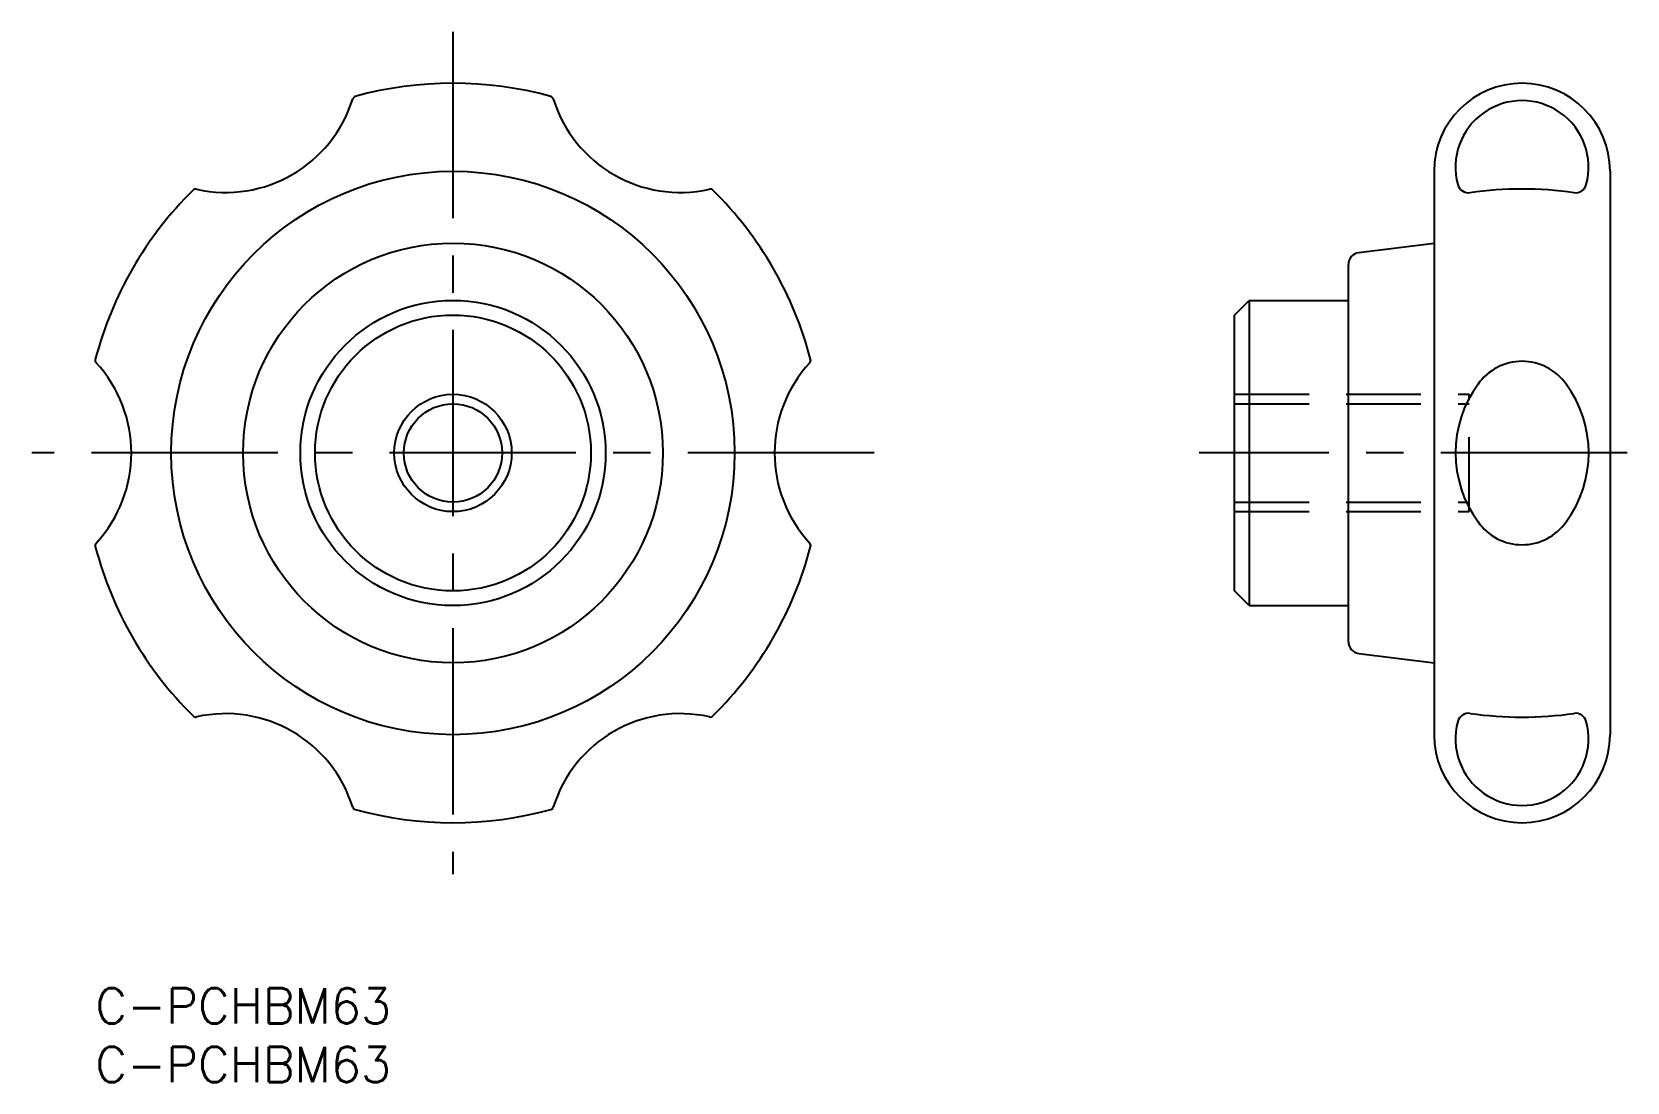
# Model space of a CAD drawing. Extents: x -5 to 131, y -8 to 81.
import ezdxf

# ---------------------------------------------------------------- set-up
doc = ezdxf.new("R2010")
doc.units = 0
doc.header["$LTSCALE"] = 0.5
doc.linetypes.add('CENTER', pattern=[50.8, 31.75, -6.35, 6.35, -6.35])
doc.linetypes.add('DASHED', pattern=[19.05, 12.7, -6.35])
doc.layers.get('0').update_dxf_attribs({"linetype": 'CONTINUOUS'})
doc.layers.add('CENTER', color=1, linetype='CENTER')
doc.styles.get("Standard").update_dxf_attribs({"font": 'txt.shx', "height": 3, "bigfont": 'bigfont.shx'})

# ---------------------------------------------------------------- blocks, each defined once
blk = doc.blocks.new('*U13')
at = {"color": 7, "linetype": 'CONTINUOUS'}
blk.add_text('C-PCHBM63', height=3, dxfattribs=at).set_placement((0, -3))
blk = doc.blocks.new('*U14')
at = {"color": 7, "linetype": 'CONTINUOUS'}
blk.add_text('C-PCHBM63', height=3, dxfattribs=at).set_placement((0, -8))

msp = doc.modelspace()

# ---------------------------------------------------------------- linework, layer by layer
at = {"color": 7, "linetype": 'CONTINUOUS'}
for p, q in [((114.06, 69.6), (114.06, 21.6)), ((129.06, 69.6), (129.06, 21.6)), ((107.64, 62.67), (114.06, 63.47)), ((106.76, 29.52), (106.76, 61.67)), ((97.06, 57.35), (98.31, 58.6)), ((98.31, 58.6), (98.31, 32.6)), ((98.31, 58.6), (106.76, 58.6)), ((97.06, 33.85), (97.06, 57.35)), ((98.31, 32.6), (97.06, 33.85)), ((98.31, 32.6), (106.76, 32.6)), ((107.64, 28.52), (114.06, 27.72))]:
    msp.add_line(p, q, dxfattribs=at)
at = {"color": 3, "linetype": 'DASHED'}
for p, q in [((97.06, 50.6), (117.06, 50.6)), ((117.06, 40.6), (117.06, 50.6)), ((97.06, 49.78), (117.06, 49.78)), ((97.06, 41.41), (117.06, 41.41)), ((97.06, 40.6), (117.06, 40.6))]:
    msp.add_line(p, q, dxfattribs=at)
at = {"color": 7, "linetype": 'CONTINUOUS'}
for radius in [24, 17.88, 13, 11.75, 4.19]:
    msp.add_circle((30.47, 45.6), radius, dxfattribs=at)
at = {"color": 3, "linetype": 'CONTINUOUS'}
msp.add_circle((30.47, 45.6), 5, dxfattribs=at)
at = {"color": 7, "linetype": 'CONTINUOUS'}
for centre, radius, start, end in [((30.47, 45.6), 31.5, 74.6715, 105.3285), ((121.56, 69.6), 7.5, 0, 180), ((11.1, 79.14), 11.34, 257.3369, 342.6631), ((22.23, 75.67), 0.315, 105.3285, 162.6631), ((38.72, 75.67), 0.315, 17.3369, 74.6715), ((49.84, 79.14), 11.34, 197.3369, 282.6631), ((121.56, 69.95), 5.67, 344.8464, 195.1536), ((30.47, 45.6), 31.5, 134.6715, 165.3285), ((8.55, 67.77), 0.315, 77.3369, 134.6715), ((52.4, 67.77), 0.315, 45.3285, 102.6631), ((30.47, 45.6), 31.5, 14.6715, 45.3285), ((117.01, 68.72), 0.95, 195.1536, 278.0708), ((121.56, 36.59), 31.5, 81.9292, 98.0708), ((126.12, 68.72), 0.95, 261.9292, 344.8464), ((107.76, 61.67), 1, 97.125, 180), ((0.3, 53.49), 0.315, 165.3285, 222.6631), ((-8.27, 45.6), 11.34, 317.3369, 42.6631), ((69.21, 45.6), 11.34, 137.3369, 222.6631), ((60.64, 53.49), 0.315, 317.3369, 14.6715), ((121.56, 48.83), 4.58, 34.9972, 145.0028), ((125.79, 45.6), 9.9, 143.7082, 216.2918), ((117.34, 45.6), 9.9, 323.7082, 36.2918), ((121.56, 42.36), 4.58, 214.9972, 325.0028), ((0.3, 37.7), 0.315, 137.3369, 194.6715), ((30.47, 45.6), 31.5, 194.6715, 225.3285), ((30.47, 45.6), 31.5, 314.6715, 345.3285), ((60.64, 37.7), 0.315, 345.3285, 42.6631), ((107.76, 29.52), 1, 180, 262.875), ((8.55, 23.42), 0.315, 225.3285, 282.6631), ((11.1, 12.05), 11.34, 17.3369, 102.6631), ((49.84, 12.05), 11.34, 77.3369, 162.6631), ((52.4, 23.42), 0.315, 257.3369, 314.6715), ((117.01, 22.47), 0.95, 81.9292, 164.8464), ((121.56, 54.6), 31.5, 261.9292, 278.0708), ((126.12, 22.47), 0.95, 15.1536, 98.0708), ((121.56, 21.24), 5.67, 164.8464, 15.1536), ((121.56, 21.6), 7.5, 180, 0), ((22.23, 15.52), 0.315, 197.3369, 254.6715), ((30.47, 45.6), 31.5, 254.6715, 285.3285), ((38.72, 15.52), 0.315, 285.3285, 342.6631)]:
    msp.add_arc(centre, radius, start, end, dxfattribs=at)
at = {"layer": 'CENTER', "color": 1, "linetype": 'CENTER'}
for p, q in [((30.47, 81.48), (30.47, 9.72)), ((66.35, 45.6), (-5.41, 45.6)), ((130.51, 45.6), (94.06, 45.6))]:
    msp.add_line(p, q, dxfattribs=at)

# ---------------------------------------------------------------- block references
at = {"color": 7, "linetype": 'CONTINUOUS'}
for name in ['*U13', '*U14']:
    msp.add_blockref(name, (0, 0), dxfattribs=at)

doc.saveas('drawing.dxf')
